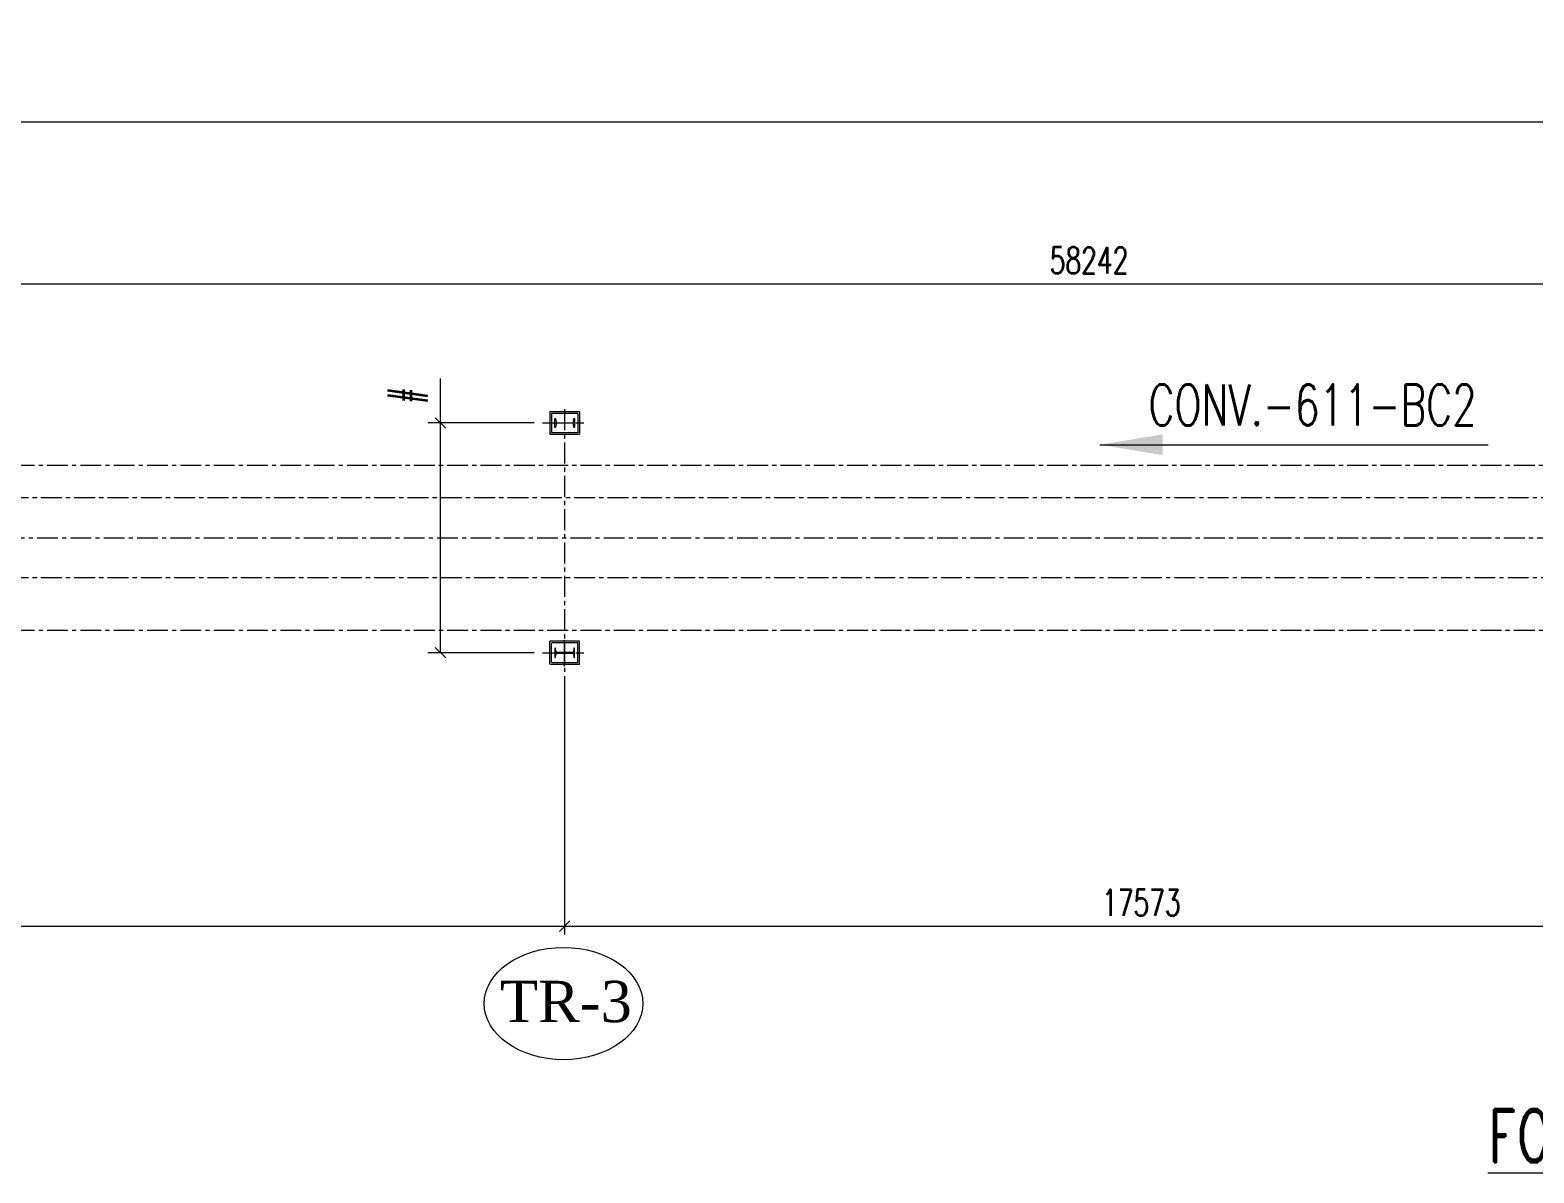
# Model space of a CAD drawing. Header units: millimetres. Extents: x -243837 to -5443, y 40 to 285140.
# Drawn here: x -177524 to -154609, y 49477 to 66888 of the extents above; entities that cross this region are included whole.
import ezdxf

# ---------------------------------------------------------------- set-up
doc = ezdxf.new("R2010")
doc.units = ezdxf.units.MM
for name, pattern in [('CENTER', [50.8, 31.75, -6.35, 6.35, -6.35]), ('CENTER2', [1.125, 0.75, -0.125, 0.125, -0.125]), ('HIDDEN', [0.375, 0.25, -0.125])]:
    doc.linetypes.add(name, pattern=pattern)
for name, color, linetype, lineweight in [('DIM', 1, 'Continuous', 9), ('R-CENTER', 1, 'CENTER2', 5), ('R-HIDDEN', 3, 'HIDDEN', 9), ('R-OBJECT', 2, 'Continuous', 20), ('TEXT', 255, 'Continuous', 18)]:
    doc.layers.add(name, color=color, linetype=linetype, lineweight=lineweight)
doc.styles.add('KA', font='romans.shx', dxfattribs={"width": 0.7})
doc.styles.add('TIMES', font='times.ttf')
doc.dimstyles.new('rakesh', dxfattribs={"dimscale": 160, "dimtxt": 2.5, "dimasz": 1, "dimexe": 0.8, "dimexo": 0.8, "dimgap": 1, "dimtad": 1, "dimdec": 0, "dimzin": 0, "dimdsep": 46, "dimtxsty": 'KA', "dimblk": 'OBLIQUE', "dimcen": 1.5, "dimclrd": 1, "dimclre": 1, "dimclrt": 2, "dimadec": 0, "dimazin": 0, "dimtfac": 1, "dimtdec": 0, "dimtmove": 0, "dimatfit": 2, "dimfxl": 0, "dimtolj": 1, "dimtzin": 0, "dimlwd": -1, "dimlwe": -1, "dimarcsym": 1})
doc.dimstyles.new('rakesh$0', dxfattribs={"dimscale": 160, "dimtxt": 2.5, "dimasz": 1, "dimexe": 0.8, "dimexo": 0.8, "dimgap": 1, "dimtad": 1, "dimdec": 0, "dimzin": 0, "dimdsep": 46, "dimtxsty": 'KA', "dimblk": 'OBLIQUE', "dimcen": 1.5, "dimclrd": 1, "dimclre": 1, "dimclrt": 2, "dimadec": 0, "dimazin": 0, "dimtfac": 1, "dimtdec": 0, "dimtmove": 0, "dimatfit": 2, "dimfxl": 1, "dimtolj": 1, "dimtzin": 0, "dimlwd": -1, "dimlwe": -1, "dimarcsym": 1})

# ---------------------------------------------------------------- blocks, each defined once
blk = doc.blocks.new('_Oblique')
at = {"color": 0, "linetype": 'ByBlock', "lineweight": -2}
blk.add_line((-0.5, -0.5), (0.5, 0.5), dxfattribs=at)
blk = doc.blocks.new('*D204')
at = {"layer": 'DEFPOINTS', "color": 0, "transparency": 16777216}
for p in [(-169379, 57096, 120), (-188510, 55425, 169), (-169379, 53235)]:
    blk.add_point(p, dxfattribs=at)
at = {"layer": 'DIM', "color": 1, "transparency": 16777216}
for p, q in [((-169379, 56968), (-169379, 53107)), ((-188510, 55297), (-188510, 53107)), ((-188510, 53235), (-169379, 53235))]:
    blk.add_line(p, q, dxfattribs=at)
at = {"layer": 'DIM', "color": 1, "transparency": 16777216, "xscale": 160, "yscale": 160, "zscale": 160, "rotation": 180}
blk.add_blockref('_Oblique', (-188510, 53235), dxfattribs=at)
at = {"layer": 'DIM', "color": 1, "transparency": 16777216, "xscale": 160, "yscale": 160, "zscale": 160}
blk.add_blockref('_Oblique', (-169379, 53235), dxfattribs=at)
at = {"layer": 'DIM', "color": 2, "transparency": 16777216, "insert": (-178944, 53595), "char_height": 400, "attachment_point": 5, "style": 'KA'}
blk.add_mtext('\\A1;19131', dxfattribs=at)
blk = doc.blocks.new('*D205')
at = {"layer": 'DEFPOINTS', "color": 0, "transparency": 16777216}
for p in [(-169379, 57096, 120), (-151806, 56971, 0), (-151806, 53235)]:
    blk.add_point(p, dxfattribs=at)
at = {"layer": 'DIM', "color": 1, "transparency": 16777216}
for p, q in [((-169379, 56968), (-169379, 53107)), ((-151806, 56843), (-151806, 53107)), ((-169379, 53235), (-151806, 53235))]:
    blk.add_line(p, q, dxfattribs=at)
at = {"layer": 'DIM', "color": 1, "transparency": 16777216, "xscale": 160, "yscale": 160, "zscale": 160, "rotation": 180}
blk.add_blockref('_Oblique', (-169379, 53235), dxfattribs=at)
at = {"layer": 'DIM', "color": 1, "transparency": 16777216, "xscale": 160, "yscale": 160, "zscale": 160}
blk.add_blockref('_Oblique', (-151806, 53235), dxfattribs=at)
at = {"layer": 'DIM', "color": 2, "transparency": 16777216, "insert": (-160592, 53595), "char_height": 400, "attachment_point": 5, "style": 'KA'}
blk.add_mtext('\\A1;17573', dxfattribs=at)
blk = doc.blocks.new('*D254')
at = {"layer": 'DEFPOINTS', "color": 0, "ltscale": 10, "transparency": 16777216}
for p in [(-132267, 63020), (-132267, 62234, -762), (-190510, 61318, -169)]:
    blk.add_point(p, dxfattribs=at)
at = {"layer": 'R-OBJECT', "color": 1, "ltscale": 10, "transparency": 16777216}
for p, q in [((-190510, 61446), (-190510, 63212)), ((-190510, 63020), (-132267, 63020)), ((-132267, 62362), (-132267, 63212))]:
    blk.add_line(p, q, dxfattribs=at)
at = {"layer": 'R-OBJECT', "color": 1, "ltscale": 10, "transparency": 16777216, "xscale": 160, "yscale": 160, "zscale": 160, "rotation": 180}
blk.add_blockref('_Oblique', (-190510, 63020), dxfattribs=at)
at = {"layer": 'R-OBJECT', "color": 1, "ltscale": 10, "transparency": 16777216, "xscale": 160, "yscale": 160, "zscale": 160}
blk.add_blockref('_Oblique', (-132267, 63020), dxfattribs=at)
at = {"layer": 'R-OBJECT', "color": 2, "ltscale": 10, "transparency": 16777216, "insert": (-161388, 63380), "char_height": 400, "attachment_point": 5, "style": 'KA'}
blk.add_mtext('\\A1;58242', dxfattribs=at)
blk = doc.blocks.new('*D217')
at = {"layer": 'DEFPOINTS', "color": 0, "ltscale": 10, "transparency": 16777216}
for p in [(-106760, 65492), (-190511, 59152, 1), (-106760, 59151, 122)]:
    blk.add_point(p, dxfattribs=at)
at = {"layer": 'R-OBJECT', "color": 1, "ltscale": 10, "transparency": 16777216}
for p, q in [((-190511, 59280), (-190511, 65684)), ((-106760, 59279), (-106760, 65684)), ((-190511, 65492), (-106760, 65492))]:
    blk.add_line(p, q, dxfattribs=at)
at = {"layer": 'R-OBJECT', "color": 1, "ltscale": 10, "transparency": 16777216, "xscale": 160, "yscale": 160, "zscale": 160, "rotation": 180}
blk.add_blockref('_Oblique', (-190511, 65492), dxfattribs=at)
at = {"layer": 'R-OBJECT', "color": 1, "ltscale": 10, "transparency": 16777216, "xscale": 160, "yscale": 160, "zscale": 160}
blk.add_blockref('_Oblique', (-106760, 65492), dxfattribs=at)
at = {"layer": 'R-OBJECT', "color": 2, "ltscale": 10, "transparency": 16777216, "insert": (-148635, 65957), "char_height": 400, "attachment_point": 5, "style": 'KA'}
blk.add_mtext('\\A1;83750 PULLEY C/C', dxfattribs=at)
blk = doc.blocks.new('*D395')
at = {"layer": 'DEFPOINTS', "color": 0, "ltscale": 10, "transparency": 16777216}
for p in [(-171270, 60902), (-169714, 60902, -95), (-169714, 57402, -95)]:
    blk.add_point(p, dxfattribs=at)
at = {"layer": 'R-OBJECT', "color": 1, "ltscale": 10, "transparency": 16777216}
for p, q in [((-171270, 60902), (-171270, 61582)), ((-169842, 60902), (-171462, 60902)), ((-171270, 57402), (-171270, 60902)), ((-169842, 57402), (-171462, 57402))]:
    blk.add_line(p, q, dxfattribs=at)
at = {"layer": 'R-OBJECT', "color": 1, "ltscale": 10, "transparency": 16777216, "xscale": 160, "yscale": 160, "zscale": 160}
for p, rotation in [((-171270, 60902), 90), ((-171270, 57402), 270)]:
    blk.add_blockref('_Oblique', p, dxfattribs=dict(at, rotation=rotation))
at = {"layer": 'R-OBJECT', "color": 2, "ltscale": 10, "transparency": 16777216, "insert": (-171735, 61322), "char_height": 400, "attachment_point": 5, "rotation": 90, "style": 'KA'}
blk.add_mtext('\\A1;#', dxfattribs=at)

msp = doc.modelspace()

# ---------------------------------------------------------------- linework, layer by layer
at = {"layer": 'DIM', "color": 1}
msp.add_ellipse((-169396.24, 52056.78, -49.76), major_axis=(-1208.88, 0), ratio=0.7075472, dxfattribs=at)
at = {"layer": 'R-CENTER', "color": 1, "linetype": 'CENTER', "ltscale": 10}
for p, q in [((-169378.58, 61111.11), (-169378.58, 56937.62)), ((-169713.72, 60901.87), (-169088.36, 60901.87)), ((-188440.65, 60261.03, -1.54), (-111580.14, 60261.03, 167.83)), ((-111510.16, 59761.29, 0), (-188509.94, 59761.29)), ((-193674.49, 59152.18), (-105363.76, 59151.01, 23.69)), ((-111510.16, 58540.87, 0), (-188509.94, 58540.87)), ((-188440.65, 57743.17, -1.54), (-111580.14, 57743.17, 167.83)), ((-169713.75, 57401.28, 0.14), (-169088.39, 57401.28, 0.14))]:
    msp.add_line(p, q, dxfattribs=at)
at = {"layer": 'R-CENTER', "color": 1}
msp.add_line((-169378.61, 57192.05, 0.14), (-169378.61, 57593.07, 0.14), dxfattribs=at)
at = {"layer": 'R-HIDDEN', "color": 6}
for p, q in [((-169602.84, 61076.87), (-169154.33, 61076.87)), ((-169602.84, 61076.87), (-169602.84, 60726.87)), ((-169577.84, 61051.87), (-169179.33, 61051.87)), ((-169577.84, 61051.87), (-169577.84, 60751.87)), ((-169179.33, 61051.87), (-169179.33, 60751.87)), ((-169154.33, 61076.87), (-169154.33, 60726.87)), ((-169154.33, 60726.87), (-169602.84, 60726.87)), ((-169179.33, 60751.87), (-169577.84, 60751.87)), ((-169154.36, 57576.28, 0.14), (-169602.87, 57576.28, 0.14)), ((-169602.87, 57226.28, 0.14), (-169602.87, 57576.28, 0.14)), ((-169179.36, 57551.28, 0.14), (-169577.87, 57551.28, 0.14)), ((-169577.87, 57251.28, 0.14), (-169577.87, 57551.28, 0.14)), ((-169179.36, 57251.28, 0.14), (-169179.36, 57551.28, 0.14)), ((-169154.36, 57226.28, 0.14), (-169154.36, 57576.28, 0.14)), ((-169602.87, 57226.28, 0.14), (-169154.36, 57226.28, 0.14)), ((-169577.87, 57251.28, 0.14), (-169179.36, 57251.28, 0.14))]:
    msp.add_line(p, q, dxfattribs=at)
at = {"layer": 'TEXT'}
for points, elevation in [([(-169525.77, 60831.87), (-169525.77, 60971.87), (-169523.4, 60971.87, -0.37388468), (-169516.47, 60965.84), (-169509.72, 60917.77, 0.37388468), (-169495.85, 60905.72), (-169259.84, 60905.72, 0.37388468), (-169245.97, 60917.77), (-169239.22, 60965.84, -0.37388468), (-169232.28, 60971.87), (-169229.92, 60971.87), (-169229.92, 60831.87), (-169232.28, 60831.87, -0.37388468), (-169239.22, 60837.89), (-169245.97, 60885.97, 0.37388468), (-169259.84, 60898.02), (-169495.85, 60898.02, 0.37388468), (-169509.72, 60885.97), (-169516.47, 60837.89, -0.37388468), (-169523.4, 60831.87)], -237.27), ([(-169525.8, 57471.28), (-169525.8, 57331.28), (-169523.43, 57331.28, 0.37388468), (-169516.5, 57337.31), (-169509.75, 57385.38, -0.37388468), (-169495.88, 57397.43), (-169259.87, 57397.43, -0.37388468), (-169246, 57385.38), (-169239.25, 57337.31, 0.37388468), (-169232.32, 57331.28), (-169229.95, 57331.28), (-169229.95, 57471.28), (-169232.32, 57471.28, 0.37388468), (-169239.25, 57465.26), (-169246, 57417.19, -0.37388468), (-169259.87, 57405.13), (-169495.88, 57405.13, -0.37388468), (-169509.75, 57417.19), (-169516.5, 57465.26, 0.37388468), (-169523.43, 57471.28)], -237.13)]:
    msp.add_lwpolyline(points, format="xyb", close=True, dxfattribs=dict(at, elevation=elevation))

# ---------------------------------------------------------------- texts
at = {"color": 2, "insert": (-155481.54, 61177.65, -169.38), "char_height": 624, "attachment_point": 6, "line_spacing_factor": 1.20048, "style": 'KA'}
msp.add_mtext('CONV.-611-BC2', dxfattribs=at)
at = {"layer": 'TEXT', "color": 2, "style": 'TIMES'}
msp.add_text('TR-3', height=630, dxfattribs=at).set_placement((-170363.7, 51774, -49.76))
at = {"layer": 'TEXT', "color": 2, "insert": (-151783.61, 50044.77, -169.38), "char_height": 811.2, "attachment_point": 5, "style": 'KA'}
msp.add_mtext('\\A1;{\\Fromand|c0;\\LFOUNDATION PLAN}', dxfattribs=at)

# ---------------------------------------------------------------- dimensions: what is measured, and where the dimension line sits
at = {"layer": 'DIM'}
for base, p1, p2, picture, middle in [((-169378.62, 53234.83, -169.38), (-188509.94, 55425.29), (-169378.62, 57095.88, -49.76), '*D204', (-178944.28, 53594.83, -169.38)), ((-151806.09, 53234.83, -169.38), (-169378.62, 57095.88, -49.76), (-151806.09, 56971.14, -169.84), '*D205', (-160592.35, 53594.83, -169.38))]:
    dim = msp.add_linear_dim(base=base, p1=p1, p2=p2, dimstyle='rakesh', dxfattribs=at)
    dim.commit()
    dim.dimension.update_dxf_attribs({"geometry": picture, "text_midpoint": middle})
at = {"layer": 'R-OBJECT', "ltscale": 10}
dim = msp.add_linear_dim(base=(-106760.14, 65492.34), p1=(-190510.57, 59152.14, 0.85), p2=(-106760.14, 59151.03, 122.11), text='<> PULLEY C/C', dimstyle='rakesh$0', override={"dimexe": 1.2, "dimfxl": 0.18}, dxfattribs=at)
dim.commit()
dim.dimension.update_dxf_attribs({"geometry": '*D217', "text_midpoint": (-148635.35, 65957.11)})
dim = msp.add_linear_dim(base=(-132267.33, 63019.82), p1=(-190509.57, 61318.05, -169.38), p2=(-132267.33, 62233.54, -762.39), dimstyle='rakesh$0', override={"dimexe": 1.2, "dimfxl": 0.18}, dxfattribs=at)
dim.commit()
dim.dimension.update_dxf_attribs({"geometry": '*D254', "text_midpoint": (-161388.45, 63379.82)})
dim = msp.add_linear_dim(base=(-171270.35, 60901.87, 95.31), p1=(-169713.75, 57402.28, 0.14), p2=(-169713.75, 60901.87), angle=90, text='#', dimstyle='rakesh$0', override={"dimexe": 1.2, "dimfxl": 0.18}, dxfattribs=at)
dim.commit()
dim.dimension.update_dxf_attribs({"geometry": '*D395', "text_midpoint": (-171270.35, 61321.87, 95.31), "dimtype": 160})

# ---------------------------------------------------------------- leaders
at = {"layer": 'DIM', "ltscale": 10}
msp.add_leader([(-161224.89, 60570.45, -169.38), (-155305.72, 60570.45, -169.38)], dimstyle='rakesh', override={"dimasz": 6, "dimexe": 1.2, "dimgap": 1, "dimtad": 0, "dimfxl": 1.5}, dxfattribs=at)

doc.saveas('drawing.dxf')
